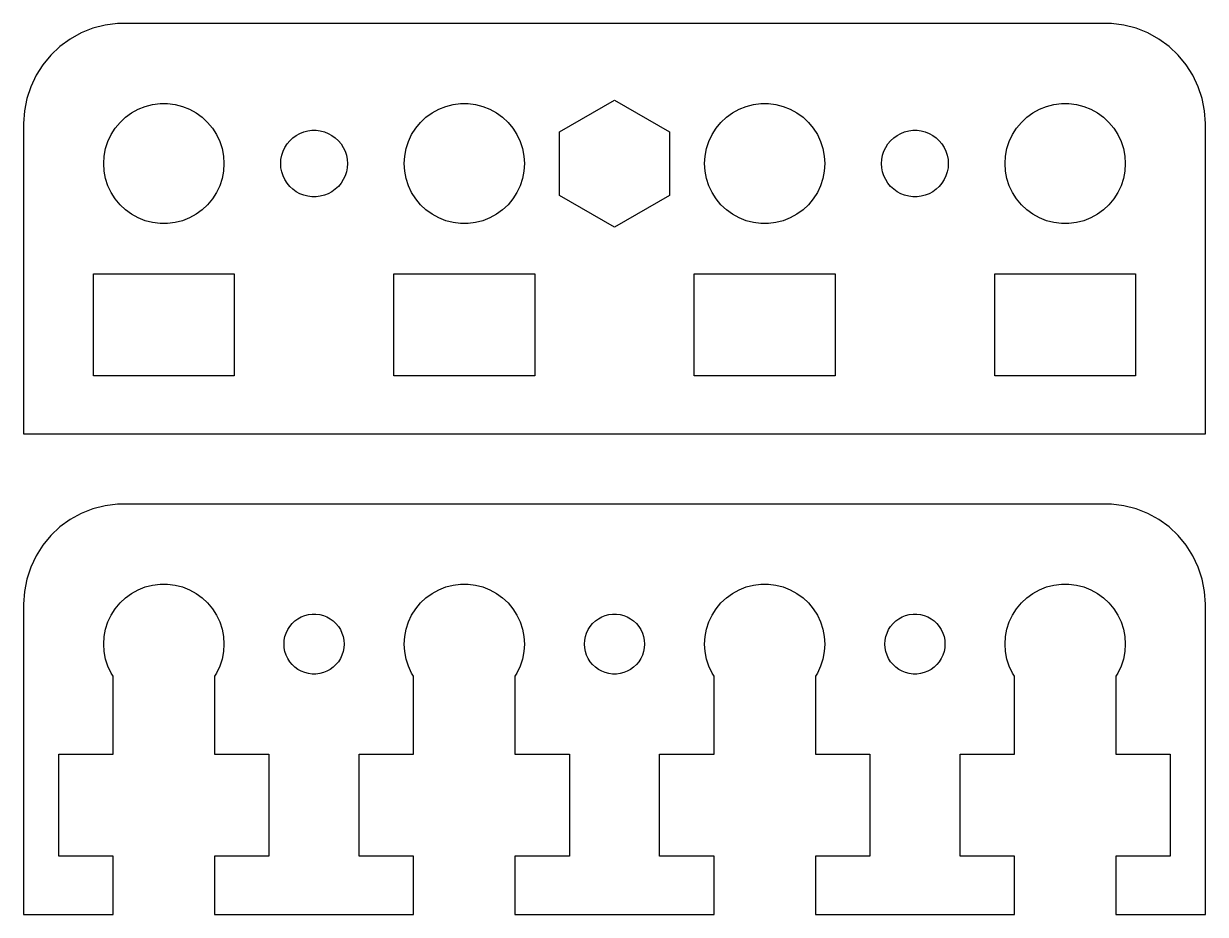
# Model space of a CAD drawing. Header units: metres. Extents: x -29.5 to 29.5, y 0 to 92.5.
# Drawn here: x -29.5 to 29.5, y 48 to 92.5 of the extents above; entities that cross this region are included whole.
import ezdxf

# ---------------------------------------------------------------- set-up
doc = ezdxf.new("R2010")
doc.units = ezdxf.units.M

msp = doc.modelspace()

# ---------------------------------------------------------------- linework, layer by layer
for p, q in [((-26.0451, 92.2553), (-26.6289, 92.0241)), ((-25.4369, 92.4114), (-26.0451, 92.2553)), ((-24.8139, 92.4901), (-25.4369, 92.4114)), ((24.8139, 92.4901), (-24.8139, 92.4901)), ((25.4369, 92.4114), (24.8139, 92.4901)), ((26.0451, 92.2553), (25.4369, 92.4114)), ((26.6289, 92.0241), (26.0451, 92.2553)), ((-27.1791, 91.7216), (-27.6871, 91.3526)), ((-26.6289, 92.0241), (-27.1791, 91.7216)), ((27.1791, 91.7216), (26.6289, 92.0241)), ((27.6871, 91.3526), (27.1791, 91.7216)), ((-28.1448, 90.9227), (-28.5451, 90.4389)), ((-27.6871, 91.3526), (-28.1448, 90.9227)), ((28.1448, 90.9227), (27.6871, 91.3526)), ((28.5451, 90.4389), (28.1448, 90.9227)), ((-28.5451, 90.4389), (-28.8815, 89.9088)), ((28.8815, 89.9088), (28.5451, 90.4389)), ((-28.8815, 89.9088), (-29.1489, 89.3406)), ((29.1489, 89.3406), (28.8815, 89.9088)), ((-29.1489, 89.3406), (-29.3429, 88.7434)), ((29.3429, 88.7434), (29.1489, 89.3406)), ((-29.3429, 88.7434), (-29.4606, 88.1267)), ((-2.74832, 87.0867), (0, 88.6735)), ((0, 88.6735), (2.74832, 87.0867)), ((29.4606, 88.1267), (29.3429, 88.7434)), ((-29.4606, 88.1267), (-29.5, 87.5)), ((-24.4123, 87.8115), (-24.1075, 88.033)), ((-24.1075, 88.033), (-23.7773, 88.2145)), ((-23.7773, 88.2145), (-23.427, 88.3532)), ((-23.427, 88.3532), (-23.0621, 88.4469)), ((-23.0621, 88.4469), (-22.6884, 88.4941)), ((-22.6884, 88.4941), (-22.3116, 88.4941)), ((-22.3116, 88.4941), (-21.9379, 88.4469)), ((-21.9379, 88.4469), (-21.5729, 88.3532)), ((-21.5729, 88.3532), (-21.2227, 88.2145)), ((-21.2227, 88.2145), (-20.8925, 88.033)), ((-20.8925, 88.033), (-20.5877, 87.8115)), ((-9.41226, 87.8115), (-9.10747, 88.033)), ((-9.10747, 88.033), (-8.77733, 88.2145)), ((-8.77733, 88.2145), (-8.42705, 88.3532)), ((-8.42705, 88.3532), (-8.06213, 88.4469)), ((-8.06213, 88.4469), (-7.68837, 88.4941)), ((-7.68837, 88.4941), (-7.31161, 88.4941)), ((-7.31161, 88.4941), (-6.93785, 88.4469)), ((-6.93785, 88.4469), (-6.57294, 88.3532)), ((-6.57294, 88.3532), (-6.22266, 88.2145)), ((-6.22266, 88.2145), (-5.89252, 88.033)), ((-5.89252, 88.033), (-5.58772, 87.8115)), ((5.58772, 87.8115), (5.89252, 88.033)), ((5.89252, 88.033), (6.22266, 88.2145)), ((6.22266, 88.2145), (6.57294, 88.3532)), ((6.57294, 88.3532), (6.93785, 88.4469)), ((6.93785, 88.4469), (7.31161, 88.4941)), ((7.31161, 88.4941), (7.68837, 88.4941)), ((7.68837, 88.4941), (8.06213, 88.4469)), ((8.06213, 88.4469), (8.42705, 88.3532)), ((8.42705, 88.3532), (8.77733, 88.2145)), ((8.77733, 88.2145), (9.10747, 88.033)), ((9.10747, 88.033), (9.41226, 87.8115)), ((20.5877, 87.8115), (20.8925, 88.033)), ((20.8925, 88.033), (21.2227, 88.2145)), ((21.2227, 88.2145), (21.5729, 88.3532)), ((21.5729, 88.3532), (21.9379, 88.4469)), ((21.9379, 88.4469), (22.3116, 88.4941)), ((22.3116, 88.4941), (22.6884, 88.4941)), ((22.6884, 88.4941), (23.0621, 88.4469)), ((23.0621, 88.4469), (23.427, 88.3532)), ((23.427, 88.3532), (23.7773, 88.2145)), ((23.7773, 88.2145), (24.1075, 88.033)), ((24.1075, 88.033), (24.4123, 87.8115)), ((29.5, 87.5), (29.4606, 88.1267)), ((-29.5, 87.5), (-29.5, 72)), ((-24.927, 87.2634), (-24.6869, 87.5536)), ((-24.6869, 87.5536), (-24.4123, 87.8115)), ((-20.5877, 87.8115), (-20.3131, 87.5536)), ((-20.3131, 87.5536), (-20.0729, 87.2634)), ((-9.92705, 87.2634), (-9.6869, 87.5536)), ((-9.6869, 87.5536), (-9.41226, 87.8115)), ((-5.58772, 87.8115), (-5.31308, 87.5536)), ((-5.31308, 87.5536), (-5.07294, 87.2634)), ((5.07294, 87.2634), (5.31308, 87.5536)), ((5.31308, 87.5536), (5.58772, 87.8115)), ((9.41226, 87.8115), (9.6869, 87.5536)), ((9.6869, 87.5536), (9.92705, 87.2634)), ((20.0729, 87.2634), (20.3131, 87.5536)), ((20.3131, 87.5536), (20.5877, 87.8115)), ((24.4123, 87.8115), (24.6869, 87.5536)), ((24.6869, 87.5536), (24.927, 87.2634)), ((29.5, 72), (29.5, 87.5)), ((-25.2893, 86.6044), (-25.1289, 86.9453)), ((-25.1289, 86.9453), (-24.927, 87.2634)), ((-20.0729, 87.2634), (-19.8711, 86.9453)), ((-19.8711, 86.9453), (-19.7107, 86.6044)), ((-16.2135, 86.6396), (-16.0611, 86.7827)), ((-16.0611, 86.7827), (-15.892, 86.9055)), ((-15.892, 86.9055), (-15.7088, 87.0063)), ((-15.7088, 87.0063), (-15.5144, 87.0832)), ((-15.5144, 87.0832), (-15.3119, 87.1352)), ((-15.3119, 87.1352), (-15.1045, 87.1614)), ((-15.1045, 87.1614), (-14.8955, 87.1614)), ((-14.8955, 87.1614), (-14.6881, 87.1352)), ((-14.6881, 87.1352), (-14.4856, 87.0832)), ((-14.4856, 87.0832), (-14.2912, 87.0063)), ((-14.2912, 87.0063), (-14.108, 86.9055)), ((-14.108, 86.9055), (-13.9389, 86.7827)), ((-13.9389, 86.7827), (-13.7865, 86.6396)), ((-10.2893, 86.6044), (-10.1289, 86.9453)), ((-10.1289, 86.9453), (-9.92705, 87.2634)), ((-5.07294, 87.2634), (-4.87108, 86.9453)), ((-4.87108, 86.9453), (-4.71066, 86.6044)), ((-2.74832, 83.9133), (-2.74832, 87.0867)), ((2.74832, 87.0867), (2.74832, 83.9133)), ((4.71066, 86.6044), (4.87108, 86.9453)), ((4.87108, 86.9453), (5.07294, 87.2634)), ((9.92705, 87.2634), (10.1289, 86.9453)), ((10.1289, 86.9453), (10.2893, 86.6044)), ((13.7865, 86.6396), (13.9389, 86.7827)), ((13.9389, 86.7827), (14.108, 86.9055)), ((14.108, 86.9055), (14.2912, 87.0063)), ((14.2912, 87.0063), (14.4856, 87.0832)), ((14.4856, 87.0832), (14.6881, 87.1352)), ((14.6881, 87.1352), (14.8955, 87.1614)), ((14.8955, 87.1614), (15.1045, 87.1614)), ((15.1045, 87.1614), (15.3119, 87.1352)), ((15.3119, 87.1352), (15.5144, 87.0832)), ((15.5144, 87.0832), (15.7088, 87.0063)), ((15.7088, 87.0063), (15.892, 86.9055)), ((15.892, 86.9055), (16.0611, 86.7827)), ((16.0611, 86.7827), (16.2135, 86.6396)), ((19.7107, 86.6044), (19.8711, 86.9453)), ((19.8711, 86.9453), (20.0729, 87.2634)), ((24.927, 87.2634), (25.1289, 86.9453)), ((25.1289, 86.9453), (25.2893, 86.6044)), ((-25.4763, 85.876), (-25.4057, 86.2461)), ((-25.4057, 86.2461), (-25.2893, 86.6044)), ((-19.7107, 86.6044), (-19.5942, 86.2461)), ((-19.5942, 86.2461), (-19.5237, 85.876)), ((-16.5478, 86.1128), (-16.4588, 86.302)), ((-16.4588, 86.302), (-16.3468, 86.4785)), ((-16.3468, 86.4785), (-16.2135, 86.6396)), ((-13.7865, 86.6396), (-13.6532, 86.4785)), ((-13.6532, 86.4785), (-13.5412, 86.302)), ((-13.5412, 86.302), (-13.4522, 86.1128)), ((-10.4763, 85.876), (-10.4057, 86.2461)), ((-10.4057, 86.2461), (-10.2893, 86.6044)), ((-4.71066, 86.6044), (-4.59424, 86.2461)), ((-4.59424, 86.2461), (-4.52365, 85.876)), ((4.52365, 85.876), (4.59424, 86.2461)), ((4.59424, 86.2461), (4.71066, 86.6044)), ((10.2893, 86.6044), (10.4057, 86.2461)), ((10.4057, 86.2461), (10.4763, 85.876)), ((13.4522, 86.1128), (13.5412, 86.302)), ((13.5412, 86.302), (13.6532, 86.4785)), ((13.6532, 86.4785), (13.7865, 86.6396)), ((16.2135, 86.6396), (16.3468, 86.4785)), ((16.3468, 86.4785), (16.4588, 86.302)), ((16.4588, 86.302), (16.5478, 86.1128)), ((19.5237, 85.876), (19.5942, 86.2461)), ((19.5942, 86.2461), (19.7107, 86.6044)), ((25.2893, 86.6044), (25.4057, 86.2461)), ((25.4057, 86.2461), (25.4763, 85.876)), ((-25.5, 85.5), (-25.4763, 85.876)), ((-19.5237, 85.876), (-19.5, 85.5)), ((-16.6647, 85.5), (-16.6516, 85.7086)), ((-16.6516, 85.7086), (-16.6124, 85.914)), ((-16.6124, 85.914), (-16.5478, 86.1128)), ((-13.4522, 86.1128), (-13.3876, 85.914)), ((-13.3876, 85.914), (-13.3484, 85.7086)), ((-13.3484, 85.7086), (-13.3353, 85.5)), ((-10.5, 85.5), (-10.4763, 85.876)), ((-4.52365, 85.876), (-4.5, 85.5)), ((4.5, 85.5), (4.52365, 85.876)), ((10.4763, 85.876), (10.5, 85.5)), ((13.3353, 85.5), (13.3484, 85.7086)), ((13.3484, 85.7086), (13.3876, 85.914)), ((13.3876, 85.914), (13.4522, 86.1128)), ((16.5478, 86.1128), (16.6124, 85.914)), ((16.6124, 85.914), (16.6516, 85.7086)), ((16.6516, 85.7086), (16.6647, 85.5)), ((19.5, 85.5), (19.5237, 85.876)), ((25.4763, 85.876), (25.5, 85.5)), ((-25.4763, 85.124), (-25.5, 85.5)), ((-25.4057, 84.7539), (-25.4763, 85.124)), ((-19.5237, 85.124), (-19.5942, 84.7539)), ((-19.5, 85.5), (-19.5237, 85.124)), ((-16.6516, 85.2914), (-16.6647, 85.5)), ((-16.6124, 85.086), (-16.6516, 85.2914)), ((-16.5478, 84.8872), (-16.6124, 85.086)), ((-13.3876, 85.086), (-13.4522, 84.8872)), ((-13.3484, 85.2914), (-13.3876, 85.086)), ((-13.3353, 85.5), (-13.3484, 85.2914)), ((-10.4763, 85.124), (-10.5, 85.5)), ((-10.4057, 84.7539), (-10.4763, 85.124)), ((-4.52365, 85.124), (-4.59424, 84.7539)), ((-4.5, 85.5), (-4.52365, 85.124)), ((4.52365, 85.124), (4.5, 85.5)), ((4.59424, 84.7539), (4.52365, 85.124)), ((10.4763, 85.124), (10.4057, 84.7539)), ((10.5, 85.5), (10.4763, 85.124)), ((13.3484, 85.2914), (13.3353, 85.5)), ((13.3876, 85.086), (13.3484, 85.2914)), ((13.4522, 84.8872), (13.3876, 85.086)), ((16.6124, 85.086), (16.5478, 84.8872)), ((16.6516, 85.2914), (16.6124, 85.086)), ((16.6647, 85.5), (16.6516, 85.2914)), ((19.5237, 85.124), (19.5, 85.5)), ((19.5942, 84.7539), (19.5237, 85.124)), ((25.4763, 85.124), (25.4057, 84.7539)), ((25.5, 85.5), (25.4763, 85.124)), ((-25.2893, 84.3956), (-25.4057, 84.7539)), ((-25.1289, 84.0547), (-25.2893, 84.3956)), ((-19.7107, 84.3956), (-19.8711, 84.0547)), ((-19.5942, 84.7539), (-19.7107, 84.3956)), ((-16.4588, 84.698), (-16.5478, 84.8872)), ((-16.3468, 84.5215), (-16.4588, 84.698)), ((-16.2135, 84.3604), (-16.3468, 84.5215)), ((-13.6532, 84.5215), (-13.7865, 84.3604)), ((-13.5412, 84.698), (-13.6532, 84.5215)), ((-13.4522, 84.8872), (-13.5412, 84.698)), ((-10.2893, 84.3956), (-10.4057, 84.7539)), ((-10.1289, 84.0547), (-10.2893, 84.3956)), ((-4.71066, 84.3956), (-4.87108, 84.0547)), ((-4.59424, 84.7539), (-4.71066, 84.3956)), ((4.71066, 84.3956), (4.59424, 84.7539)), ((4.87108, 84.0547), (4.71066, 84.3956)), ((10.2893, 84.3956), (10.1289, 84.0547)), ((10.4057, 84.7539), (10.2893, 84.3956)), ((13.5412, 84.698), (13.4522, 84.8872)), ((13.6532, 84.5215), (13.5412, 84.698)), ((13.7865, 84.3604), (13.6532, 84.5215)), ((16.3468, 84.5215), (16.2135, 84.3604)), ((16.4588, 84.698), (16.3468, 84.5215)), ((16.5478, 84.8872), (16.4588, 84.698)), ((19.7107, 84.3956), (19.5942, 84.7539)), ((19.8711, 84.0547), (19.7107, 84.3956)), ((25.2893, 84.3956), (25.1289, 84.0547)), ((25.4057, 84.7539), (25.2893, 84.3956)), ((-24.927, 83.7366), (-25.1289, 84.0547)), ((-19.8711, 84.0547), (-20.0729, 83.7366)), ((-16.0611, 84.2173), (-16.2135, 84.3604)), ((-15.892, 84.0944), (-16.0611, 84.2173)), ((-15.7088, 83.9937), (-15.892, 84.0944)), ((-15.5144, 83.9168), (-15.7088, 83.9937)), ((-15.3119, 83.8648), (-15.5144, 83.9168)), ((-15.1045, 83.8386), (-15.3119, 83.8648)), ((-14.8955, 83.8386), (-15.1045, 83.8386)), ((-14.6881, 83.8648), (-14.8955, 83.8386)), ((-14.4856, 83.9168), (-14.6881, 83.8648)), ((-14.2912, 83.9937), (-14.4856, 83.9168)), ((-14.108, 84.0944), (-14.2912, 83.9937)), ((-13.9389, 84.2173), (-14.108, 84.0944)), ((-13.7865, 84.3604), (-13.9389, 84.2173)), ((-9.92705, 83.7366), (-10.1289, 84.0547)), ((-4.87108, 84.0547), (-5.07294, 83.7366)), ((0, 82.3265), (-2.74832, 83.9133)), ((2.74832, 83.9133), (0, 82.3265)), ((5.07294, 83.7366), (4.87108, 84.0547)), ((10.1289, 84.0547), (9.92705, 83.7366)), ((13.9389, 84.2173), (13.7865, 84.3604)), ((14.108, 84.0944), (13.9389, 84.2173)), ((14.2912, 83.9937), (14.108, 84.0944)), ((14.4856, 83.9168), (14.2912, 83.9937)), ((14.6881, 83.8648), (14.4856, 83.9168)), ((14.8955, 83.8386), (14.6881, 83.8648)), ((15.1045, 83.8386), (14.8955, 83.8386)), ((15.3119, 83.8648), (15.1045, 83.8386)), ((15.5144, 83.9168), (15.3119, 83.8648)), ((15.7088, 83.9937), (15.5144, 83.9168)), ((15.892, 84.0944), (15.7088, 83.9937)), ((16.0611, 84.2173), (15.892, 84.0944)), ((16.2135, 84.3604), (16.0611, 84.2173)), ((20.0729, 83.7366), (19.8711, 84.0547)), ((25.1289, 84.0547), (24.927, 83.7366)), ((-24.6869, 83.4464), (-24.927, 83.7366)), ((-24.4123, 83.1884), (-24.6869, 83.4464)), ((-20.3131, 83.4464), (-20.5877, 83.1884)), ((-20.0729, 83.7366), (-20.3131, 83.4464)), ((-9.6869, 83.4464), (-9.92705, 83.7366)), ((-9.41226, 83.1884), (-9.6869, 83.4464)), ((-5.31308, 83.4464), (-5.58772, 83.1884)), ((-5.07294, 83.7366), (-5.31308, 83.4464)), ((5.31308, 83.4464), (5.07294, 83.7366)), ((5.58772, 83.1884), (5.31308, 83.4464)), ((9.6869, 83.4464), (9.41226, 83.1884)), ((9.92705, 83.7366), (9.6869, 83.4464)), ((20.3131, 83.4464), (20.0729, 83.7366)), ((20.5877, 83.1884), (20.3131, 83.4464)), ((24.6869, 83.4464), (24.4123, 83.1884)), ((24.927, 83.7366), (24.6869, 83.4464)), ((-24.1075, 82.967), (-24.4123, 83.1884)), ((-23.7773, 82.7855), (-24.1075, 82.967)), ((-23.427, 82.6468), (-23.7773, 82.7855)), ((-23.0621, 82.5531), (-23.427, 82.6468)), ((-21.5729, 82.6468), (-21.9379, 82.5531)), ((-21.2227, 82.7855), (-21.5729, 82.6468)), ((-20.8925, 82.967), (-21.2227, 82.7855)), ((-20.5877, 83.1884), (-20.8925, 82.967)), ((-9.10747, 82.967), (-9.41226, 83.1884)), ((-8.77733, 82.7855), (-9.10747, 82.967)), ((-8.42705, 82.6468), (-8.77733, 82.7855)), ((-8.06213, 82.5531), (-8.42705, 82.6468)), ((-6.57294, 82.6468), (-6.93785, 82.5531)), ((-6.22266, 82.7855), (-6.57294, 82.6468)), ((-5.89252, 82.967), (-6.22266, 82.7855)), ((-5.58772, 83.1884), (-5.89252, 82.967)), ((5.89252, 82.967), (5.58772, 83.1884)), ((6.22266, 82.7855), (5.89252, 82.967)), ((6.57294, 82.6468), (6.22266, 82.7855)), ((6.93785, 82.5531), (6.57294, 82.6468)), ((8.42705, 82.6468), (8.06213, 82.5531)), ((8.77733, 82.7855), (8.42705, 82.6468)), ((9.10747, 82.967), (8.77733, 82.7855)), ((9.41226, 83.1884), (9.10747, 82.967)), ((20.8925, 82.967), (20.5877, 83.1884)), ((21.2227, 82.7855), (20.8925, 82.967)), ((21.5729, 82.6468), (21.2227, 82.7855)), ((21.9379, 82.5531), (21.5729, 82.6468)), ((23.427, 82.6468), (23.0621, 82.5531)), ((23.7773, 82.7855), (23.427, 82.6468)), ((24.1075, 82.967), (23.7773, 82.7855)), ((24.4123, 83.1884), (24.1075, 82.967)), ((-22.6884, 82.5059), (-23.0621, 82.5531)), ((-22.3116, 82.5059), (-22.6884, 82.5059)), ((-21.9379, 82.5531), (-22.3116, 82.5059)), ((-7.68837, 82.5059), (-8.06213, 82.5531)), ((-7.31161, 82.5059), (-7.68837, 82.5059)), ((-6.93785, 82.5531), (-7.31161, 82.5059)), ((7.31161, 82.5059), (6.93785, 82.5531)), ((7.68837, 82.5059), (7.31161, 82.5059)), ((8.06213, 82.5531), (7.68837, 82.5059)), ((22.3116, 82.5059), (21.9379, 82.5531)), ((22.6884, 82.5059), (22.3116, 82.5059)), ((23.0621, 82.5531), (22.6884, 82.5059)), ((-26.0142, 74.9), (-26.0142, 80)), ((-26.0142, 80), (-18.9858, 80)), ((-18.9858, 80), (-18.9858, 74.9)), ((-11.0142, 74.9), (-11.0142, 80)), ((-11.0142, 80), (-3.98581, 80)), ((-3.98581, 80), (-3.98581, 74.9)), ((3.98581, 74.9), (3.98581, 80)), ((3.98581, 80), (11.0142, 80)), ((11.0142, 80), (11.0142, 74.9)), ((18.9858, 74.9), (18.9858, 80)), ((18.9858, 80), (26.0142, 80)), ((26.0142, 80), (26.0142, 74.9)), ((-18.9858, 74.9), (-26.0142, 74.9)), ((-3.98581, 74.9), (-11.0142, 74.9)), ((11.0142, 74.9), (3.98581, 74.9)), ((26.0142, 74.9), (18.9858, 74.9)), ((-29.5, 72), (29.5, 72)), ((-24.8139, 68.4901), (-25.4369, 68.4114)), ((24.8139, 68.4901), (-24.8139, 68.4901)), ((25.4369, 68.4114), (24.8139, 68.4901)), ((-26.6289, 68.0241), (-27.1791, 67.7216)), ((-26.0451, 68.2553), (-26.6289, 68.0241)), ((-25.4369, 68.4114), (-26.0451, 68.2553)), ((26.0451, 68.2553), (25.4369, 68.4114)), ((26.6289, 68.0241), (26.0451, 68.2553)), ((27.1791, 67.7216), (26.6289, 68.0241)), ((-27.6871, 67.3526), (-28.1448, 66.9227)), ((-27.1791, 67.7216), (-27.6871, 67.3526)), ((27.6871, 67.3526), (27.1791, 67.7216)), ((28.1448, 66.9227), (27.6871, 67.3526)), ((-28.1448, 66.9227), (-28.5451, 66.4389)), ((28.5451, 66.4389), (28.1448, 66.9227)), ((-28.5451, 66.4389), (-28.8815, 65.9088)), ((28.8815, 65.9088), (28.5451, 66.4389)), ((-28.8815, 65.9088), (-29.1489, 65.3406)), ((29.1489, 65.3406), (28.8815, 65.9088)), ((-29.1489, 65.3406), (-29.3429, 64.7434)), ((29.3429, 64.7434), (29.1489, 65.3406)), ((-29.3429, 64.7434), (-29.4606, 64.1267)), ((-23.7773, 64.2145), (-23.427, 64.3532)), ((-23.427, 64.3532), (-23.0621, 64.4469)), ((-23.0621, 64.4469), (-22.6884, 64.4941)), ((-22.6884, 64.4941), (-22.3116, 64.4941)), ((-22.3116, 64.4941), (-21.9379, 64.4469)), ((-21.9379, 64.4469), (-21.5729, 64.3532)), ((-21.5729, 64.3532), (-21.2227, 64.2145)), ((-8.77733, 64.2145), (-8.42705, 64.3532)), ((-8.42705, 64.3532), (-8.06213, 64.4469)), ((-8.06213, 64.4469), (-7.68837, 64.4941)), ((-7.68837, 64.4941), (-7.31161, 64.4941)), ((-7.31161, 64.4941), (-6.93785, 64.4469)), ((-6.93785, 64.4469), (-6.57294, 64.3532)), ((-6.57294, 64.3532), (-6.22266, 64.2145)), ((6.22266, 64.2145), (6.57294, 64.3532)), ((6.57294, 64.3532), (6.93785, 64.4469)), ((6.93785, 64.4469), (7.31161, 64.4941)), ((7.31161, 64.4941), (7.68837, 64.4941)), ((7.68837, 64.4941), (8.06213, 64.4469)), ((8.06213, 64.4469), (8.42705, 64.3532)), ((8.42705, 64.3532), (8.77733, 64.2145)), ((21.2227, 64.2145), (21.5729, 64.3532)), ((21.5729, 64.3532), (21.9379, 64.4469)), ((21.9379, 64.4469), (22.3116, 64.4941)), ((22.3116, 64.4941), (22.6884, 64.4941)), ((22.6884, 64.4941), (23.0621, 64.4469)), ((23.0621, 64.4469), (23.427, 64.3532)), ((23.427, 64.3532), (23.7773, 64.2145)), ((29.4606, 64.1267), (29.3429, 64.7434)), ((-29.4606, 64.1267), (-29.5, 63.5)), ((-24.6869, 63.5536), (-24.4123, 63.8115)), ((-24.4123, 63.8115), (-24.1075, 64.033)), ((-24.1075, 64.033), (-23.7773, 64.2145)), ((-21.2227, 64.2145), (-20.8925, 64.033)), ((-20.8925, 64.033), (-20.5877, 63.8115)), ((-20.5877, 63.8115), (-20.3131, 63.5536)), ((-9.6869, 63.5536), (-9.41226, 63.8115)), ((-9.41226, 63.8115), (-9.10747, 64.033)), ((-9.10747, 64.033), (-8.77733, 64.2145)), ((-6.22266, 64.2145), (-5.89252, 64.033)), ((-5.89252, 64.033), (-5.58772, 63.8115)), ((-5.58772, 63.8115), (-5.31308, 63.5536)), ((5.31308, 63.5536), (5.58772, 63.8115)), ((5.58772, 63.8115), (5.89252, 64.033)), ((5.89252, 64.033), (6.22266, 64.2145)), ((8.77733, 64.2145), (9.10747, 64.033)), ((9.10747, 64.033), (9.41226, 63.8115)), ((9.41226, 63.8115), (9.6869, 63.5536)), ((20.3131, 63.5536), (20.5877, 63.8115)), ((20.5877, 63.8115), (20.8925, 64.033)), ((20.8925, 64.033), (21.2227, 64.2145)), ((23.7773, 64.2145), (24.1075, 64.033)), ((24.1075, 64.033), (24.4123, 63.8115)), ((24.4123, 63.8115), (24.6869, 63.5536)), ((29.5, 63.5), (29.4606, 64.1267)), ((-29.5, 63.5), (-29.5, 48)), ((-25.1289, 62.9453), (-24.927, 63.2634)), ((-24.927, 63.2634), (-24.6869, 63.5536)), ((-20.3131, 63.5536), (-20.0729, 63.2634)), ((-20.0729, 63.2634), (-19.8711, 62.9453)), ((-10.1289, 62.9453), (-9.92705, 63.2634)), ((-9.92705, 63.2634), (-9.6869, 63.5536)), ((-5.31308, 63.5536), (-5.07294, 63.2634)), ((-5.07294, 63.2634), (-4.87108, 62.9453)), ((4.87108, 62.9453), (5.07294, 63.2634)), ((5.07294, 63.2634), (5.31308, 63.5536)), ((9.6869, 63.5536), (9.92705, 63.2634)), ((9.92705, 63.2634), (10.1289, 62.9453)), ((19.8711, 62.9453), (20.0729, 63.2634)), ((20.0729, 63.2634), (20.3131, 63.5536)), ((24.6869, 63.5536), (24.927, 63.2634)), ((24.927, 63.2634), (25.1289, 62.9453)), ((29.5, 48), (29.5, 63.5)), ((-25.4057, 62.2461), (-25.2893, 62.6044)), ((-25.2893, 62.6044), (-25.1289, 62.9453)), ((-19.8711, 62.9453), (-19.7107, 62.6044)), ((-19.7107, 62.6044), (-19.5942, 62.2461)), ((-16.0934, 62.5268), (-15.9561, 62.6558)), ((-15.9561, 62.6558), (-15.8037, 62.7665)), ((-15.8037, 62.7665), (-15.6387, 62.8572)), ((-15.6387, 62.8572), (-15.4635, 62.9266)), ((-15.4635, 62.9266), (-15.2811, 62.9734)), ((-15.2811, 62.9734), (-15.0942, 62.997)), ((-15.0942, 62.997), (-14.9058, 62.997)), ((-14.9058, 62.997), (-14.7189, 62.9734)), ((-14.7189, 62.9734), (-14.5365, 62.9266)), ((-14.5365, 62.9266), (-14.3613, 62.8572)), ((-14.3613, 62.8572), (-14.1963, 62.7665)), ((-14.1963, 62.7665), (-14.0439, 62.6558)), ((-14.0439, 62.6558), (-13.9065, 62.5268)), ((-10.4057, 62.2461), (-10.2893, 62.6044)), ((-10.2893, 62.6044), (-10.1289, 62.9453)), ((-4.87108, 62.9453), (-4.71066, 62.6044)), ((-4.71066, 62.6044), (-4.59424, 62.2461)), ((-1.09344, 62.5268), (-0.956131, 62.6558)), ((-0.956131, 62.6558), (-0.803726, 62.7665)), ((-0.803726, 62.7665), (-0.638657, 62.8572)), ((-0.638657, 62.8572), (-0.463516, 62.9266)), ((-0.463516, 62.9266), (-0.281067, 62.9734)), ((-0.281067, 62.9734), (-0.094177, 62.997)), ((-0.094177, 62.997), (0.094177, 62.997)), ((0.094177, 62.997), (0.281067, 62.9734)), ((0.281067, 62.9734), (0.463516, 62.9266)), ((0.463516, 62.9266), (0.638657, 62.8572)), ((0.638657, 62.8572), (0.803726, 62.7665)), ((0.803726, 62.7665), (0.956131, 62.6558)), ((0.956131, 62.6558), (1.09344, 62.5268)), ((4.59424, 62.2461), (4.71066, 62.6044)), ((4.71066, 62.6044), (4.87108, 62.9453)), ((10.1289, 62.9453), (10.2893, 62.6044)), ((10.2893, 62.6044), (10.4057, 62.2461)), ((13.9065, 62.5268), (14.0439, 62.6558)), ((14.0439, 62.6558), (14.1963, 62.7665)), ((14.1963, 62.7665), (14.3613, 62.8572)), ((14.3613, 62.8572), (14.5365, 62.9266)), ((14.5365, 62.9266), (14.7189, 62.9734)), ((14.7189, 62.9734), (14.9058, 62.997)), ((14.9058, 62.997), (15.0942, 62.997)), ((15.0942, 62.997), (15.2811, 62.9734)), ((15.2811, 62.9734), (15.4635, 62.9266)), ((15.4635, 62.9266), (15.6387, 62.8572)), ((15.6387, 62.8572), (15.8037, 62.7665)), ((15.8037, 62.7665), (15.9561, 62.6558)), ((15.9561, 62.6558), (16.0934, 62.5268)), ((19.5942, 62.2461), (19.7107, 62.6044)), ((19.7107, 62.6044), (19.8711, 62.9453)), ((25.1289, 62.9453), (25.2893, 62.6044)), ((25.2893, 62.6044), (25.4057, 62.2461)), ((-25.4763, 61.876), (-25.4057, 62.2461)), ((-19.5942, 62.2461), (-19.5237, 61.876)), ((-16.4529, 61.873), (-16.3947, 62.0522)), ((-16.3947, 62.0522), (-16.3145, 62.2226)), ((-16.3145, 62.2226), (-16.2135, 62.3817)), ((-16.2135, 62.3817), (-16.0934, 62.5268)), ((-13.9065, 62.5268), (-13.7865, 62.3817)), ((-13.7865, 62.3817), (-13.6855, 62.2226)), ((-13.6855, 62.2226), (-13.6053, 62.0522)), ((-13.6053, 62.0522), (-13.5471, 61.873)), ((-10.4763, 61.876), (-10.4057, 62.2461)), ((-4.59424, 62.2461), (-4.52365, 61.876)), ((-1.45287, 61.873), (-1.39465, 62.0522)), ((-1.39465, 62.0522), (-1.31445, 62.2226)), ((-1.31445, 62.2226), (-1.21352, 62.3817)), ((-1.21352, 62.3817), (-1.09344, 62.5268)), ((1.09344, 62.5268), (1.21352, 62.3817)), ((1.21352, 62.3817), (1.31445, 62.2226)), ((1.31445, 62.2226), (1.39465, 62.0522)), ((1.39465, 62.0522), (1.45287, 61.873)), ((4.52365, 61.876), (4.59424, 62.2461)), ((10.4057, 62.2461), (10.4763, 61.876)), ((13.5471, 61.873), (13.6053, 62.0522)), ((13.6053, 62.0522), (13.6855, 62.2226)), ((13.6855, 62.2226), (13.7865, 62.3817)), ((13.7865, 62.3817), (13.9065, 62.5268)), ((16.0934, 62.5268), (16.2135, 62.3817)), ((16.2135, 62.3817), (16.3145, 62.2226)), ((16.3145, 62.2226), (16.3947, 62.0522)), ((16.3947, 62.0522), (16.4529, 61.873)), ((19.5237, 61.876), (19.5942, 62.2461)), ((25.4057, 62.2461), (25.4763, 61.876)), ((-25.5, 61.5), (-25.4763, 61.876)), ((-25.4763, 61.124), (-25.5, 61.5)), ((-19.5237, 61.876), (-19.5, 61.5)), ((-19.5, 61.5), (-19.5237, 61.124)), ((-16.5, 61.5), (-16.4882, 61.688)), ((-16.4882, 61.312), (-16.5, 61.5)), ((-16.4882, 61.688), (-16.4529, 61.873)), ((-13.5471, 61.873), (-13.5118, 61.688)), ((-13.5118, 61.688), (-13.5, 61.5)), ((-13.5, 61.5), (-13.5118, 61.312)), ((-10.5, 61.5), (-10.4763, 61.876)), ((-10.4763, 61.124), (-10.5, 61.5)), ((-4.52365, 61.876), (-4.5, 61.5)), ((-4.5, 61.5), (-4.52365, 61.124)), ((-1.5, 61.5), (-1.48816, 61.688)), ((-1.48816, 61.312), (-1.5, 61.5)), ((-1.48816, 61.688), (-1.45287, 61.873)), ((1.45287, 61.873), (1.48816, 61.688)), ((1.48816, 61.688), (1.5, 61.5)), ((1.5, 61.5), (1.48816, 61.312)), ((4.5, 61.5), (4.52365, 61.876)), ((4.52365, 61.124), (4.5, 61.5)), ((10.4763, 61.876), (10.5, 61.5)), ((10.5, 61.5), (10.4763, 61.124)), ((13.5, 61.5), (13.5118, 61.688)), ((13.5118, 61.312), (13.5, 61.5)), ((13.5118, 61.688), (13.5471, 61.873)), ((16.4529, 61.873), (16.4882, 61.688)), ((16.4882, 61.688), (16.5, 61.5)), ((16.5, 61.5), (16.4882, 61.312)), ((19.5, 61.5), (19.5237, 61.876)), ((19.5237, 61.124), (19.5, 61.5)), ((25.4763, 61.876), (25.5, 61.5)), ((25.5, 61.5), (25.4763, 61.124)), ((-25.4057, 60.7539), (-25.4763, 61.124)), ((-19.5237, 61.124), (-19.5942, 60.7539)), ((-16.4529, 61.127), (-16.4882, 61.312)), ((-16.3947, 60.9478), (-16.4529, 61.127)), ((-16.3145, 60.7774), (-16.3947, 60.9478)), ((-16.2135, 60.6183), (-16.3145, 60.7774)), ((-13.6855, 60.7774), (-13.7865, 60.6183)), ((-13.6053, 60.9478), (-13.6855, 60.7774)), ((-13.5471, 61.127), (-13.6053, 60.9478)), ((-13.5118, 61.312), (-13.5471, 61.127)), ((-10.4057, 60.7539), (-10.4763, 61.124)), ((-4.52365, 61.124), (-4.59424, 60.7539)), ((-1.45287, 61.127), (-1.48816, 61.312)), ((-1.39465, 60.9478), (-1.45287, 61.127)), ((-1.31445, 60.7774), (-1.39465, 60.9478)), ((-1.21352, 60.6183), (-1.31445, 60.7774)), ((1.31445, 60.7774), (1.21352, 60.6183)), ((1.39465, 60.9478), (1.31445, 60.7774)), ((1.45287, 61.127), (1.39465, 60.9478)), ((1.48816, 61.312), (1.45287, 61.127)), ((4.59424, 60.7539), (4.52365, 61.124)), ((10.4763, 61.124), (10.4057, 60.7539)), ((13.5471, 61.127), (13.5118, 61.312)), ((13.6053, 60.9478), (13.5471, 61.127)), ((13.6855, 60.7774), (13.6053, 60.9478)), ((13.7865, 60.6183), (13.6855, 60.7774)), ((16.3145, 60.7774), (16.2135, 60.6183)), ((16.3947, 60.9478), (16.3145, 60.7774)), ((16.4529, 61.127), (16.3947, 60.9478)), ((16.4882, 61.312), (16.4529, 61.127)), ((19.5942, 60.7539), (19.5237, 61.124)), ((25.4763, 61.124), (25.4057, 60.7539)), ((-25.2893, 60.3956), (-25.4057, 60.7539)), ((-25.1289, 60.0547), (-25.2893, 60.3956)), ((-19.7107, 60.3956), (-19.8711, 60.0547)), ((-19.5942, 60.7539), (-19.7107, 60.3956)), ((-16.0934, 60.4732), (-16.2135, 60.6183)), ((-15.9561, 60.3442), (-16.0934, 60.4732)), ((-15.8037, 60.2335), (-15.9561, 60.3442)), ((-15.6387, 60.1427), (-15.8037, 60.2335)), ((-14.1963, 60.2335), (-14.3613, 60.1427)), ((-14.0439, 60.3442), (-14.1963, 60.2335)), ((-13.9065, 60.4732), (-14.0439, 60.3442)), ((-13.7865, 60.6183), (-13.9065, 60.4732)), ((-10.2893, 60.3956), (-10.4057, 60.7539)), ((-10.1289, 60.0547), (-10.2893, 60.3956)), ((-4.71066, 60.3956), (-4.87108, 60.0547)), ((-4.59424, 60.7539), (-4.71066, 60.3956)), ((-1.09344, 60.4732), (-1.21352, 60.6183)), ((-0.956131, 60.3442), (-1.09344, 60.4732)), ((-0.803726, 60.2335), (-0.956131, 60.3442)), ((-0.638657, 60.1427), (-0.803726, 60.2335)), ((0.803726, 60.2335), (0.638657, 60.1427)), ((0.956131, 60.3442), (0.803726, 60.2335)), ((1.09344, 60.4732), (0.956131, 60.3442)), ((1.21352, 60.6183), (1.09344, 60.4732)), ((4.71066, 60.3956), (4.59424, 60.7539)), ((4.87108, 60.0547), (4.71066, 60.3956)), ((10.2893, 60.3956), (10.1289, 60.0547)), ((10.4057, 60.7539), (10.2893, 60.3956)), ((13.9065, 60.4732), (13.7865, 60.6183)), ((14.0439, 60.3442), (13.9065, 60.4732)), ((14.1963, 60.2335), (14.0439, 60.3442)), ((14.3613, 60.1427), (14.1963, 60.2335)), ((15.8037, 60.2335), (15.6387, 60.1427)), ((15.9561, 60.3442), (15.8037, 60.2335)), ((16.0934, 60.4732), (15.9561, 60.3442)), ((16.2135, 60.6183), (16.0934, 60.4732)), ((19.7107, 60.3956), (19.5942, 60.7539)), ((19.8711, 60.0547), (19.7107, 60.3956)), ((25.2893, 60.3956), (25.1289, 60.0547)), ((25.4057, 60.7539), (25.2893, 60.3956)), ((-25.0307, 59.9), (-25.1289, 60.0547)), ((-25.0307, 56), (-25.0307, 59.9)), ((-19.8711, 60.0547), (-19.9693, 59.9)), ((-19.9693, 59.9), (-19.9693, 56)), ((-15.4635, 60.0734), (-15.6387, 60.1427)), ((-15.2811, 60.0266), (-15.4635, 60.0734)), ((-15.0942, 60.0029), (-15.2811, 60.0266)), ((-14.9058, 60.0029), (-15.0942, 60.0029)), ((-14.7189, 60.0266), (-14.9058, 60.0029)), ((-14.5365, 60.0734), (-14.7189, 60.0266)), ((-14.3613, 60.1427), (-14.5365, 60.0734)), ((-10.0307, 59.9), (-10.1289, 60.0547)), ((-10.0307, 56), (-10.0307, 59.9)), ((-4.87108, 60.0547), (-4.96927, 59.9)), ((-4.96927, 59.9), (-4.96927, 56)), ((-0.463516, 60.0734), (-0.638657, 60.1427)), ((-0.281067, 60.0266), (-0.463516, 60.0734)), ((-0.094177, 60.0029), (-0.281067, 60.0266)), ((0.094177, 60.0029), (-0.094177, 60.0029)), ((0.281067, 60.0266), (0.094177, 60.0029)), ((0.463516, 60.0734), (0.281067, 60.0266)), ((0.638657, 60.1427), (0.463516, 60.0734)), ((4.96927, 59.9), (4.87108, 60.0547)), ((4.96927, 56), (4.96927, 59.9)), ((10.1289, 60.0547), (10.0307, 59.9)), ((10.0307, 59.9), (10.0307, 56)), ((14.5365, 60.0734), (14.3613, 60.1427)), ((14.7189, 60.0266), (14.5365, 60.0734)), ((14.9058, 60.0029), (14.7189, 60.0266)), ((15.0942, 60.0029), (14.9058, 60.0029)), ((15.2811, 60.0266), (15.0942, 60.0029)), ((15.4635, 60.0734), (15.2811, 60.0266)), ((15.6387, 60.1427), (15.4635, 60.0734)), ((19.9693, 59.9), (19.8711, 60.0547)), ((19.9693, 56), (19.9693, 59.9)), ((25.1289, 60.0547), (25.0307, 59.9)), ((25.0307, 59.9), (25.0307, 56)), ((-27.7462, 50.9), (-27.7462, 56)), ((-27.7462, 56), (-25.0307, 56)), ((-19.9693, 56), (-17.2538, 56)), ((-17.2538, 56), (-17.2538, 50.9)), ((-12.7462, 50.9), (-12.7462, 56)), ((-12.7462, 56), (-10.0307, 56)), ((-4.96927, 56), (-2.25375, 56)), ((-2.25375, 56), (-2.25375, 50.9)), ((2.25375, 50.9), (2.25375, 56)), ((2.25375, 56), (4.96927, 56)), ((10.0307, 56), (12.7462, 56)), ((12.7462, 56), (12.7462, 50.9)), ((17.2538, 50.9), (17.2538, 56)), ((17.2538, 56), (19.9693, 56)), ((25.0307, 56), (27.7462, 56)), ((27.7462, 56), (27.7462, 50.9)), ((-25.0307, 50.9), (-27.7462, 50.9)), ((-25.0307, 48), (-25.0307, 50.9)), ((-17.2538, 50.9), (-19.9693, 50.9)), ((-19.9693, 50.9), (-19.9693, 48)), ((-10.0307, 50.9), (-12.7462, 50.9)), ((-10.0307, 48), (-10.0307, 50.9)), ((-2.25375, 50.9), (-4.96927, 50.9)), ((-4.96927, 50.9), (-4.96927, 48)), ((4.96927, 50.9), (2.25375, 50.9)), ((4.96927, 48), (4.96927, 50.9)), ((12.7462, 50.9), (10.0307, 50.9)), ((10.0307, 50.9), (10.0307, 48)), ((19.9693, 50.9), (17.2538, 50.9)), ((19.9693, 48), (19.9693, 50.9)), ((27.7462, 50.9), (25.0307, 50.9)), ((25.0307, 50.9), (25.0307, 48)), ((-29.5, 48), (-25.0307, 48)), ((-19.9693, 48), (-10.0307, 48)), ((-4.96927, 48), (4.96927, 48)), ((10.0307, 48), (19.9693, 48)), ((25.0307, 48), (29.5, 48))]:
    msp.add_line(p, q)

doc.saveas('drawing.dxf')
